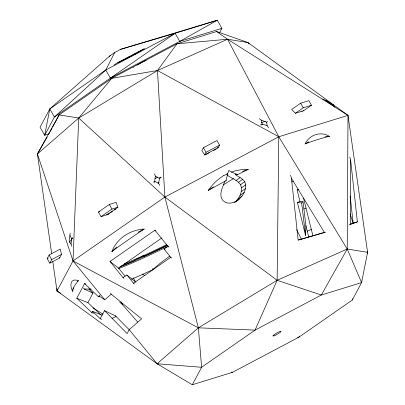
<?xml version="1.0" encoding="UTF-8"?>
<svg xmlns="http://www.w3.org/2000/svg" width="405" height="405" viewBox="0 0 405 405"><rect width="100%" height="100%" fill="white"/><g stroke="black" fill="none" stroke-linecap="round" stroke-linejoin="round"><path stroke-width="0.61" d="M51.637 253.434L37.417 153.986L59.13 114.904L111.745 78.322L176.98 43.791L216.619 31.534L247.926 42.545L347.996 115.359L367.583 252.33L361.594 282.584L352.274 300.054L298.824 337.218L232.556 372.296L192.289 384.75L157.074 363.771L57.004 290.957L57.014 288.436M216.619 31.534L227.564 39.244L347.996 115.359L347.222 249.024L361.594 282.584L321.327 295.032L255.054 330.115L201.604 367.279L192.289 384.75M349.064 224.907L350.264 224.537L350.639 160.036L349.804 156.998M305.552 235.437L305.912 225.656L303.051 201.751L299.968 201.477L297.473 202.591L305.552 235.437L301.664 202.956L303.051 201.751M235.462 201.852C241.334 198.354 246.032 192.005 245.582 184.918C245.222 179.177 239.264 177.476 235.335 174.611L236.125 174.251M234.784 202.333C238.915 198.759 241.805 193.463 241.461 187.89C240.585 180.417 231.63 179.111 226.916 174.742L227.929 174.231M71.893 246.432L71.007 244.104L69.23 241.177L70.166 233.047M153.581 182.078L154.609 181.364L155.373 176.165L154.497 173.912M71.007 244.104L71.812 238.935L69.979 235.538M123.505 48.443L120.487 49.369A8.358 1.002 -26.4 0 1 114.792 52.387A8.358 0.714 -37.9 0 1 110.201 55.581L49.81 108.915L44.666 135.295L48.883 133.994M159.722 185.369L158.583 183.212L159.524 178.397L161.195 177.511M242.499 171.492L248.194 169.29A156.775 22.088 -29.7 0 0 237.74 174.606L231.427 172.084L228.825 170.404L227.635 173.644L226.106 180.706A156.775 22.088 -29.7 0 0 208.14 190.492A174.768 168.667 -82.5 0 1 213.44 186.847M131.579 279.212A156.775 22.088 -29.7 0 0 152.401 269.846L152.776 268.586M352.274 300.054L352.659 298.86M367.203 253.525L367.583 252.33L367.188 251.135M224.795 181.394C222.75 187.388 218.229 194.582 222.907 200.521C227.418 205.193 234.824 202.996 239.142 199.194M111.896 251.54C116.934 238.332 130.294 229.741 144.2 229.078A156.775 22.088 -29.7 0 0 111.896 251.54A174.256 146.463 41.3 0 1 116.893 246.979M219.545 32.775L221.91 28.34L217.298 20.25L175.137 33.286L105.766 70.009L49.81 108.915L40.054 127.205L44.666 135.295L54.422 117.004L105.766 70.009L114.792 52.387M50.255 131.549L52.027 128.218M52.62 127.109L59.13 114.904L78.712 118.042L164.886 197.058L277.131 280.3L321.327 295.032L347.222 249.024L278.787 136.758L227.564 39.244L176.98 43.791L157.474 70.516L78.712 118.042L37.417 153.986L73.022 260.926L104.768 299.776L111.183 294.192L110.57 293.119M47.193 258.572L49.096 255.003L60.284 249.08L61.494 254.406L59.591 257.975L49.805 263.154L47.193 258.572L48.256 258.005M49.805 263.154L51.708 259.59L61.494 254.406M60.73 293.316L57.004 290.957L73.022 260.926L78.712 118.042L111.745 78.322L157.474 70.516L227.564 39.244L247.926 42.545L249.126 44.013M93.54 313.293L91.849 312.63L76.773 298.247L84.61 283.556L85.779 284.016M100.901 314.948L87.9 302.616L92.942 293.159L88.816 289.003M84.61 283.556L98.511 296.819L99.893 295.169M91.849 312.63L92.517 311.374L102.1 315.136M101.913 319.383L100.212 318.715L104.505 310.66L115.46 315.854L129.332 329.832M203.406 147.714L201.837 150.665L204.647 154.877L218.179 147.714L219.55 145.137L216.938 140.55L203.406 147.714L206.023 152.295L204.647 154.877M115.222 316.3L115.46 315.854M111.183 294.192L141.613 318.862L129.2 329.665L127.119 333.563L104.505 310.66M299.442 336.115L298.824 337.218L297.574 337.183M37.417 153.986L47.137 137.027M49.015 133.746L49.643 132.653M305.097 143.902C309.253 134.774 320.887 130.931 329.437 136.379A156.775 22.088 -29.7 0 0 305.097 143.902A174.256 95.575 75.4 0 1 308.924 141.801M154.158 182.463L155.054 181.572M71.634 238.606L72.566 237.75M152.401 269.846L160.896 262.688L169.73 256.117M142.727 255.692L143.274 256.654L144.676 255.439L135.493 259.534L134.095 260.749A144.393 20.346 -29.7 0 1 120.295 266.495M261.736 125.003L262.744 124.244M235.958 180.615L240.054 177.658M238.672 182.159L242.772 179.197M240.56 184.66L244.671 181.688M241.461 187.89L245.582 184.918M241.299 191.58L245.425 188.603M240.084 195.412L244.215 192.426M237.922 199.052L242.058 196.06M234.794 202.216L235.715 201.553M159.124 178.185L160.663 177.081M220.882 29.069L221.91 28.34L179.754 41.376L110.378 78.099L54.422 117.004L49.81 108.915M98.42 212.073L109.33 204.484L116.134 202.384L117.89 207.228L106.981 214.817L101.032 216.655L98.42 212.073L99.554 211.719M101.032 216.655L111.947 209.066L117.89 207.228M71.812 238.935L72.834 238.221M108.003 214.498L109.492 213.465M110.484 212.777L112.468 211.395M114.453 210.018L115.941 208.98M300.657 103.199L291.63 109.477L295.382 113.268L303.603 110.727L311.496 105.239L308.878 100.658L300.657 103.199L303.274 107.781L311.496 105.239M295.382 113.268L303.274 107.781M123.976 278.377L123.014 277.633L110.013 261.448L154.948 230.202L155.895 230.941M110.013 261.448L118.533 268.08L161.924 237.912M123.014 277.633L126.856 274.965L135.908 282.199M171.715 258.066L170.748 257.317L164.111 249.055L167.953 246.387L168.91 247.136M126.856 274.965L133.493 283.222L170.748 257.317M299.968 201.477L297.154 190.046L298.196 189.322M123.647 48.397L217.298 20.25L179.754 41.376L175.137 33.286L110.378 78.099L105.766 70.009M291.818 182.012L293.347 181.07M223.762 175.684L227.635 173.644M114.007 65.018A12.54 1.767 -29.7 0 1 116.787 63.19L143.385 49.106A12.54 1.767 -29.7 0 1 144.869 48.803M206.023 152.295L219.55 145.137M260.511 124.937L262.182 124.051L267.168 125.732L268.611 127.727M204.95 155.034L209.279 152.746M213.607 150.452L216.316 149.02M98.511 296.819L99.655 296.217M117.835 62.709L117.982 62.638A12.16 1.458 -26.4 0 0 122.447 60.416L122.75 60.274A12.15 1.458 -26.4 0 0 127.929 57.662A12.135 1.458 -26.4 0 0 133.367 54.883A12.347 1.483 -26.4 0 0 143.37 49.111M297.154 190.046L298.88 189.282M303.922 209.02L306.018 208.084M112.048 318.3L116.098 316.497M307.274 231.199L311.324 229.392M350.588 223.93L357.362 221.874L350.639 160.036M350.264 224.537L357.362 221.874M231.427 172.084L235.599 170.814A55.374 53.44 -82.5 0 1 248.194 169.315M259.225 118.731L261.25 120.113L266.561 122.102L267.761 121.728M347.996 115.359L278.787 136.758L164.886 197.058L73.022 260.926L198.369 327.827L255.054 330.115L277.131 280.3L278.787 136.758L157.474 70.516L164.886 197.058L198.369 327.827L201.604 367.279L157.074 363.771L129.2 329.665M290.613 175.299L291.448 178.337L298.171 240.175L325.671 232.141M120.487 49.369L175.137 33.286M298.672 239.902L324.668 232.323M246.68 42.738L247.926 42.545M235.335 174.611L237.74 174.606M83.592 287.96L84.189 289.008L91.003 289.084M297.473 202.591L301.664 202.956M231.306 372.18L232.556 372.296M367.583 252.33L347.222 249.024L277.131 280.3L198.369 327.827L157.074 363.771L158.309 363.968M78.368 280.721C70.121 277.4 69.463 286.138 72.738 291.281A156.775 22.088 -29.7 0 1 78.368 280.721A174.256 43.173 44.7 0 0 77.163 281.561M76.773 298.247L87.9 302.616M322.674 99.012C327.164 100.845 331.66 103.351 334.722 107.193M154.609 181.364L158.583 183.212M84.189 289.008L92.942 293.159M155.373 176.165L159.524 178.397M142.246 274.084L144.995 275.628M333.148 105.33L328.941 102.814L325.59 100.222M92.887 307.775L102.997 314.214M98.962 295.979L104.768 299.776M164.111 249.055L165.073 249.804M133.493 283.222L134.455 283.976M119.591 301.973L122.801 305.016L137.766 322.147M92.517 311.374L100.212 318.715M303.132 110.251L303.603 110.727M154.948 230.202L167.953 246.387M118.533 268.08L125.094 276.215M301.882 111.218L302.171 111.583M217.824 147.187L218.179 147.714M217.637 147.678L217.86 148.033M291.448 178.337L324.471 232.51M225.777 180.154L226.106 180.706M333.199 104.601L333.781 105.619M109.33 204.484L111.947 209.066M49.096 255.003L51.708 259.59M133.27 277.769L135.376 281.662M121.146 301.917L122.801 305.016M296.617 229.549L301.548 239.563M107.77 213.977L107.988 214.463M106.758 214.21L106.981 214.817M350.087 213.901L353.206 223.479M303.522 198.045L312.863 235.578M305.912 225.656L308.696 236.981M261.25 120.113L262.182 124.051M59.439 257.307L59.591 257.975M266.561 122.102L267.168 125.732M52.797 261.564L57.004 290.957M350.143 196.015L353.135 222.978M69.265 242.306A144.393 20.346 -29.7 0 1 71.624 239.638M155.019 178.711A144.393 20.346 -29.7 0 1 157.646 177.112M261.266 122.842A144.393 20.346 -29.7 0 1 265.224 121.166M166.744 244.529A139.219 19.617 -29.7 0 1 124.436 263.751M233.447 178.59A139.219 19.617 -29.7 0 1 223.175 184.928M167.037 245.258A144.393 20.346 -29.7 0 1 143.274 256.654M123.95 48.301A8.358 1.615 -14.4 0 1 124.158 48.433M109.264 56.903A8.358 0.658 -44.7 0 1 110.201 55.581M138.434 51.729A12.54 1.767 -29.7 0 1 140.358 51.329M133.118 54.543A12.54 1.767 -29.7 0 1 135.847 53.921M127.165 57.692A12.54 1.767 -29.7 0 1 130.653 56.568M137.128 65.094A9.72 1.372 -29.7 0 1 146.321 60.391M133.336 67.412A7.837 1.104 -29.7 0 1 133.544 67.286M158.006 183.288A149.566 21.075 -29.7 0 1 159.059 182.65M167.468 245.278A145.8 20.544 -29.7 0 1 119.85 266.976M168.318 246.037A145.8 20.544 -29.7 0 1 118.559 268.611M325.139 136.784A174.256 95.575 75.4 0 1 329.432 136.363M72.728 291.271A174.256 43.173 44.7 0 1 72.941 289.479M73.097 288.633A174.256 43.173 44.7 0 1 73.295 287.823M138.08 232.247A174.256 146.463 41.3 0 1 144.19 229.068M208.221 190.552A52.083 50.266 -82.5 0 1 223.692 175.562M275.03 335.401A4.703 0.663 -29.7 0 0 281.035 331.361A4.703 0.663 -29.7 0 0 274.757 334.236A4.703 0.663 -29.7 0 0 275.03 335.401"/></g></svg>
